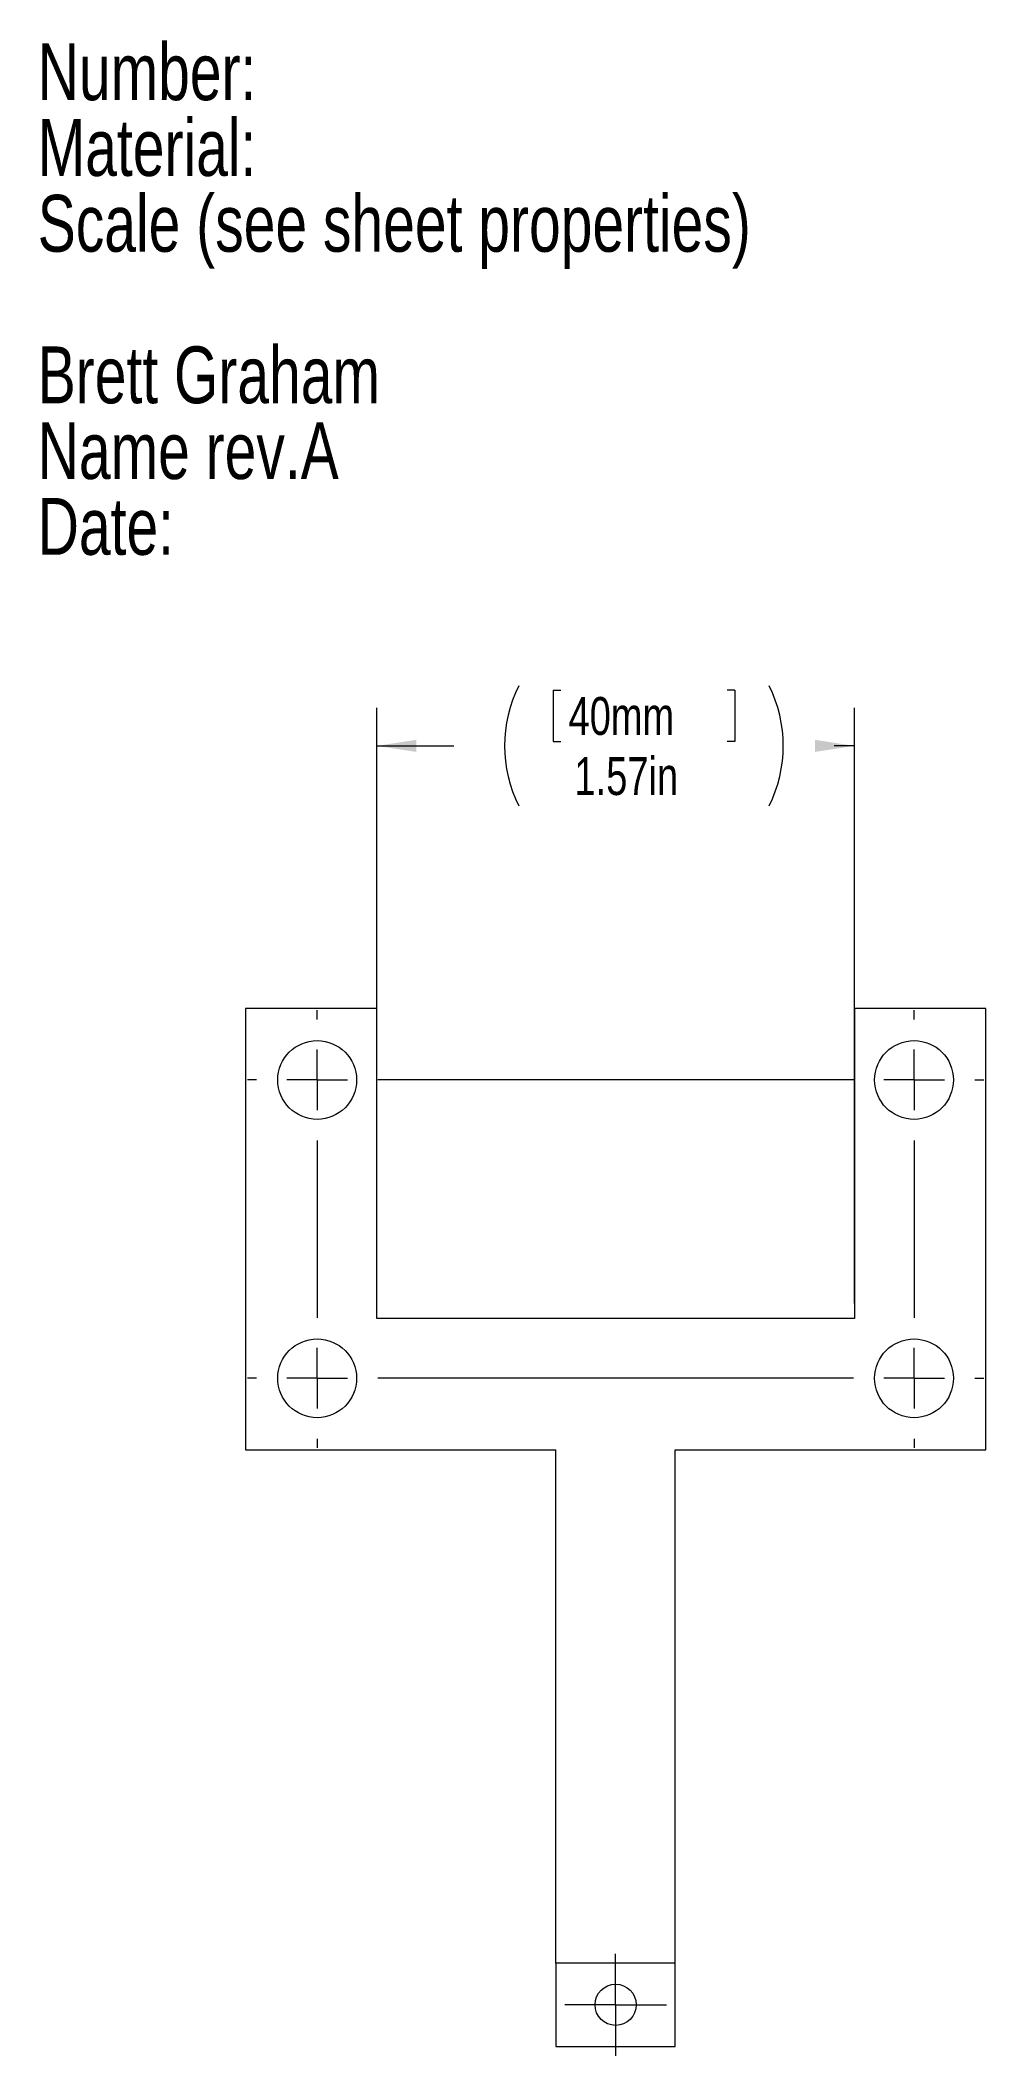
# Model space of a CAD drawing. Header units: inches. Extents: x 0.93 to 4.05, y 1.3 to 7.95.
import ezdxf

# ---------------------------------------------------------------- set-up
doc = ezdxf.new("R2010")
doc.units = ezdxf.units.IN
doc.header["$MEASUREMENT"] = 0
doc.styles.add('SLDTEXTSTYLE0', font='TXT', dxfattribs={"width": 0.75})
doc.dimstyles.new('SLDDIMSTYLE0', dxfattribs={"dimtxt": 0.125, "dimasz": 0.13, "dimexe": 0, "dimexo": 0.0625, "dimgap": 0.03125, "dimtad": 0, "dimtih": 1, "dimtoh": 1, "dimrnd": 1e-09, "dimzin": 12, "dimdsep": 46, "dimtxsty": 'SLDTEXTSTYLE0', "dimsah": 1, "dimcen": 0.09, "dimadec": 0, "dimazin": 0, "dimtfac": 1, "dimtofl": 0, "dimtmove": 0, "dimatfit": 3, "dimfxl": 1, "dimtolj": 1, "dimtzin": 12, "dimarcsym": 0})

# ---------------------------------------------------------------- blocks, each defined once
blk = doc.blocks.new('SW_NOTE_0')
at = {"color": 0, "linetype": 'Continuous', "lineweight": 0, "char_height": 0.1875, "attachment_point": 1, "style": 'SLDTEXTSTYLE0'}
for s, insert in [('Number:', (0, 0.2417)), ('Material:', (0, -0.0083)), ('Scale (see sheet properties)', (0, -0.2583)), ('Brett Graham', (0, -0.7583)), ('Name rev.A', (0, -1.0083)), ('Date:', (0, -1.2583))]:
    blk.add_mtext(s, dxfattribs=dict(at, insert=insert))
blk = doc.blocks.new('*D2')
at = {"color": 7, "linetype": 'Continuous', "lineweight": 0}
for p, q in [((2.622, 5.807), (2.622, 5.6384)), ((2.622, 5.807), (2.6474, 5.807)), ((3.2208, 5.807), (3.1954, 5.807)), ((3.2208, 5.807), (3.2208, 5.6384)), ((2.0406, 3.7838), (2.0406, 5.7485)), ((3.6154, 3.7838), (3.6154, 5.7485)), ((2.0406, 5.6235), (2.2941, 5.6235)), ((2.622, 5.6384), (2.6474, 5.6384)), ((3.2208, 5.6384), (3.1954, 5.6384)), ((3.6154, 5.6235), (3.5488, 5.6235))]:
    blk.add_line(p, q, dxfattribs=at)
for centre, start, end in [((2.9054, 5.6235), 153.43495, 206.56505), ((2.9374, 5.6235), 333.43495, 26.56505)]:
    blk.add_arc(centre, 0.4435, start, end, dxfattribs=at)
for points in [[(2.0406, 5.6235), (2.1706, 5.6035), (2.1706, 5.6435)], [(3.6154, 5.6235), (3.4854, 5.6435), (3.4854, 5.6035)]]:
    blk.add_solid(points, dxfattribs=at)
at = {"color": 7, "linetype": 'Continuous', "lineweight": 0, "char_height": 0.125, "attachment_point": 1, "style": 'SLDTEXTSTYLE0'}
for s, insert in [('40mm', (2.6728, 5.7847)), ('1.57in', (2.6924, 5.5863))]:
    blk.add_mtext(s, dxfattribs=dict(at, insert=insert))
blk = doc.blocks.new('SW_CENTERMARKSYMBOL_0')
at = {"color": 0, "linetype": 'Continuous', "lineweight": 0}
for p, q in [((-1.9685, 0.2), (-1.9685, 0.2299)), ((0, 0.2), (0, 0.2299)), ((-1.9685, 0), (-1.9685, 0.1)), ((0, 0), (0, 0.1)), ((-2.1685, 0), (-2.1984, 0)), ((-1.9685, 0), (-2.0685, 0)), ((-1.9685, 0), (-1.9685, -0.1)), ((-1.9685, 0), (-1.8685, 0)), ((-0.2, 0), (-1.7685, 0)), ((0, 0), (-0.1, 0)), ((0, 0), (0, -0.1)), ((0, 0), (0.1, 0)), ((0.2, 0), (0.2299, 0)), ((-1.9685, -0.2), (-1.9685, -0.7843)), ((0, -0.2), (0, -0.7843)), ((-1.9685, -0.9843), (-1.9685, -0.8843)), ((0, -0.9843), (0, -0.8843)), ((-2.1685, -0.9843), (-2.1984, -0.9843)), ((-1.9685, -0.9843), (-2.0685, -0.9843)), ((-1.9685, -0.9843), (-1.9685, -1.0843)), ((-1.9685, -0.9843), (-1.8685, -0.9843)), ((-0.2, -0.9843), (-1.7685, -0.9843)), ((0, -0.9843), (-0.1, -0.9843)), ((0, -0.9843), (0, -1.0843)), ((0, -0.9843), (0.1, -0.9843)), ((0.2, -0.9843), (0.2299, -0.9843)), ((-1.9685, -1.1843), (-1.9685, -1.2142)), ((0, -1.1843), (0, -1.2142))]:
    blk.add_line(p, q, dxfattribs=at)
blk = doc.blocks.new('SW_CENTERMARKSYMBOL_1')
at = {"color": 0, "linetype": 'Continuous', "lineweight": 0}
for p, q in [((0, 0.1), (0, 0.168)), ((0, 0), (0, 0.1)), ((-0.1, 0), (-0.168, 0)), ((0, 0), (-0.1, 0)), ((0, 0), (0, -0.1)), ((0, 0), (0.1, 0)), ((0.1, 0), (0.168, 0)), ((0, -0.1), (0, -0.168))]:
    blk.add_line(p, q, dxfattribs=at)

msp = doc.modelspace()

# ---------------------------------------------------------------- linework, layer by layer
at = {"color": 7, "linetype": 'Continuous', "lineweight": 15}
for p, q in [((1.6075, 4.7574), (1.6075, 3.3007)), ((2.0406, 4.7574), (1.6075, 4.7574)), ((2.0406, 3.7338), (2.0406, 4.7574)), ((3.6154, 4.7574), (3.6154, 3.7338)), ((4.0485, 4.7574), (3.6154, 4.7574)), ((4.0485, 3.3007), (4.0485, 4.7574)), ((3.6154, 3.7338), (2.0406, 3.7338)), ((1.6075, 3.3007), (2.6311, 3.3007)), ((2.6311, 1.6078), (2.6311, 3.3007)), ((3.0248, 3.3007), (4.0485, 3.3007)), ((3.0248, 1.6078), (3.0248, 3.3007)), ((2.6311, 1.6078), (2.6311, 1.3322)), ((3.0248, 1.6078), (2.6311, 1.6078)), ((3.0248, 1.3322), (3.0248, 1.6078)), ((2.6311, 1.3322), (3.0248, 1.3322))]:
    msp.add_line(p, q, dxfattribs=at)
for centre, radius in [((1.8437, 4.5212), 0.1299), ((3.8122, 4.5212), 0.1299), ((1.8437, 3.5369), 0.1299), ((3.8122, 3.5369), 0.1299), ((2.828, 1.47), 0.068)]:
    msp.add_circle(centre, radius, dxfattribs=at)

# ---------------------------------------------------------------- block references
at = {"color": 7, "linetype": 'Continuous', "lineweight": 0}
for name, p in [('SW_NOTE_0', (0.9221, 7.6997)), ('SW_CENTERMARKSYMBOL_0', (3.8122, 4.5212)), ('SW_CENTERMARKSYMBOL_1', (2.828, 1.47))]:
    msp.add_blockref(name, p, dxfattribs=at)

# ---------------------------------------------------------------- dimensions: what is measured, and where the dimension line sits
dim = msp.add_linear_dim(base=(2.0406, 5.6235), p1=(3.6154, 3.7338), p2=(2.0406, 3.7338), text='(<>)', dimstyle='SLDDIMSTYLE0', dxfattribs=at)
dim.commit()
dim.dimension.update_dxf_attribs({"geometry": '*D2', "text_midpoint": (2.9214, 5.6235), "dimtype": 160})

doc.saveas('drawing.dxf')
